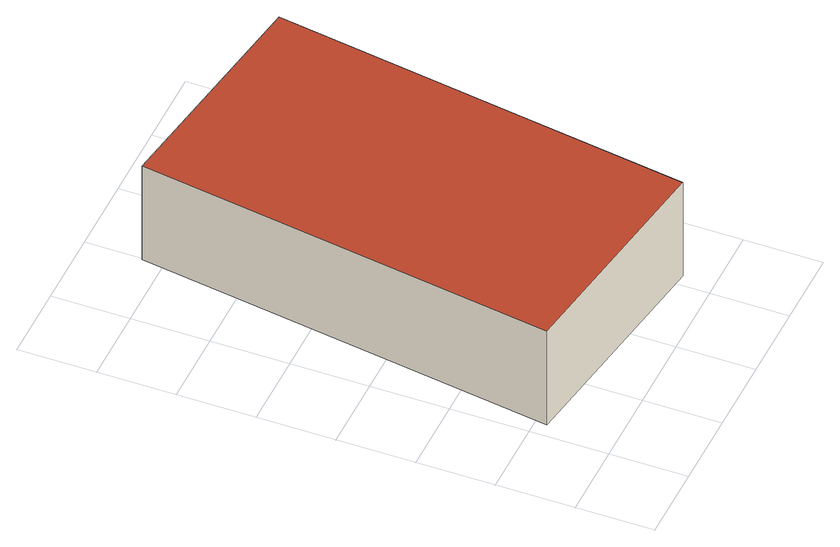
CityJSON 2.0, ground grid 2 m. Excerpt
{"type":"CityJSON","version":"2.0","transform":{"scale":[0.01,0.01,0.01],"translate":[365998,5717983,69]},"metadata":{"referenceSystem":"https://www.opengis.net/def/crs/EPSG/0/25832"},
"CityObjects":{
"building1":{"type":"Building","attributes":{"Geometrietyp2DReferenz":"3000","Gemeindeschluessel":"05513000","function":"31001_2143","roofType":"1000","measuredHeight":2.91,"storeysAboveGround":1},"address":[{"country":"Germany","locality":"Gelsenkirchen","thoroughfareNumber":"100","thoroughfareName":"Marler Straße"}],"geometry":[{"type":"Solid","lod":"2","boundaries":[[[[0,1,2,3]],[[4,5,1,0]],[[6,7,5,4]],[[8,9,7,6]],[[3,2,9,8]],[[6,4,0,3,8]],[[1,5,7,9,2]]]],"semantics":{"surfaces":[{"type":"WallSurface"},{"type":"RoofSurface"},{"type":"GroundSurface"}],"values":[[0,0,0,0,0,1,2]]}}]}
},
"vertices":[
[795,1163,344],[795,1163,53],[199,1255,53],[199,1255,344],[699,527,344],[699,527,53],[632,81,344],[632,81,53],[38,172,344],[38,172,53]
]}
